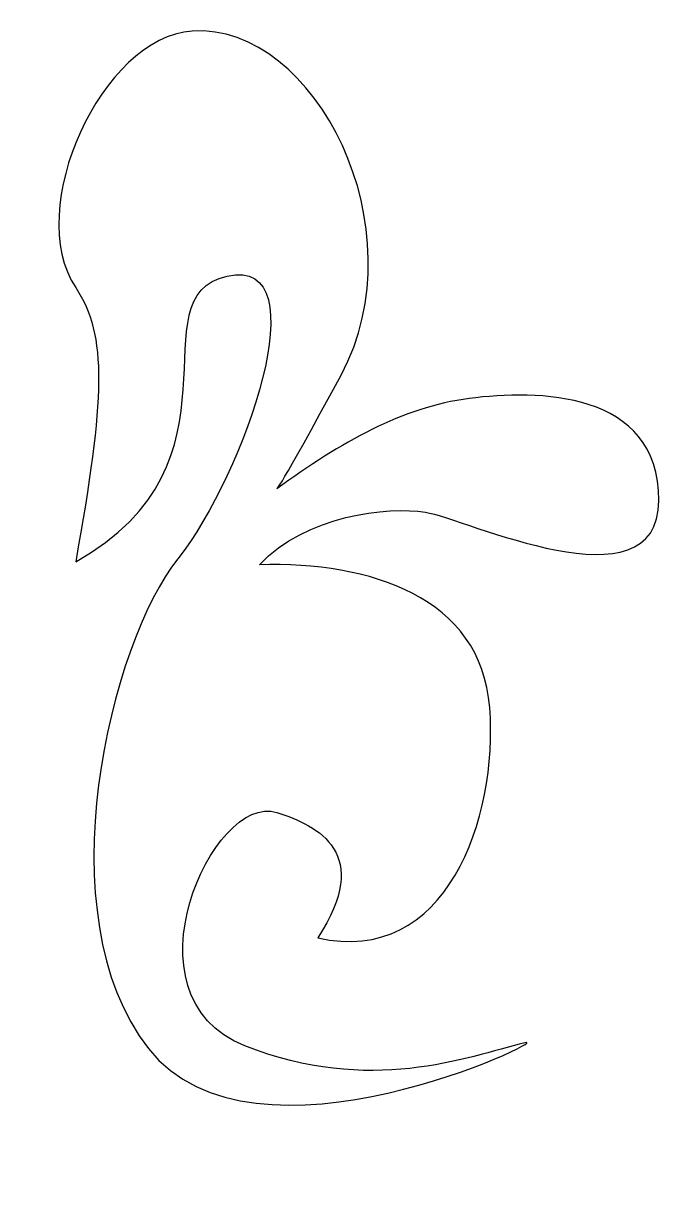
# Model space of a CAD drawing. Header units: centimetres. Extents: x -6.1 to 5.4, y -11.1 to 9.8.
import ezdxf

# ---------------------------------------------------------------- set-up
doc = ezdxf.new("R2010")
doc.units = ezdxf.units.CM
doc.header["$MEASUREMENT"] = 0
doc.layers.add('Camada 1', color=7, linetype='Continuous')

msp = doc.modelspace()

# ---------------------------------------------------------------- linework, layer by layer
at = {"layer": 'Camada 1'}
msp.add_open_spline([(2.99515, -8.57254), (3.56575, -8.42943), (-1.90046, -11.09931), (-3.79554, -8.67742), (-3.79554, -8.67742), (-5.69062, -6.25675), (-4.48028, -1.3605), (-3.26934, 0.1663), (-3.26934, 0.1663), (-2.05839, 1.69247), (-0.69013, 5.64056), (-2.37423, 5.27165), (-2.37423, 5.27165), (-4.05896, 4.90399), (-1.90046, 1.90343), (-5.112, 0.11323), (-5.112, 0.11323), (-4.58516, 3.06071), (-4.53645, 4.19887), (-5.112, 5.06192), (-5.112, 5.06192), (-6.05953, 6.4832), (-4.63821, 9.58862), (-3.00594, 9.6935), (-3.00594, 9.6935), (-0.78392, 9.83661), (1.10008, 6.11432), (-0.32124, 3.48267), (-0.32124, 3.48267), (-1.47361, 1.34947), (-1.47974, 1.42966), (-1.47974, 1.42966), (-1.47974, 1.42966), (-0.32124, 2.27109), (0.78422, 2.90278), (1.99458, 3.06071), (1.99458, 3.06071), (3.20553, 3.21864), (5.41644, 3.21864), (5.41644, 1.21868), (5.41644, 1.21868), (5.41644, -0.78128), (1.8897, 0.90282), (1.20496, 1.0077), (1.20496, 1.0077), (0.52083, 1.11382), (-0.95293, 0.95529), (-1.7956, 0.06015), (-1.7956, 0.06015), (0.20497, 0.1132), (2.20553, -0.51849), (2.36346, -2.51845), (2.36346, -2.51845), (2.52139, -4.51963), (1.57384, -7.20433), (-0.74259, -6.67749), (-0.74259, -6.67749), (0.2574, -5.15129), (-0.72716, -4.65287), (-1.47975, -4.41353), (-1.47975, -4.41353), (-2.63765, -4.04586), (-4.32238, -7.73053), (-2.05839, -8.62562), (-2.05839, -8.62562), (0.20496, -9.52009), (1.94153, -8.83535), (2.99515, -8.57254)], degree=3, knots=[0, 0, 0, 0, 0.05555556, 0.05555556, 0.05555556, 0.05555556, 0.11111111, 0.11111111, 0.11111111, 0.11111111, 0.16666667, 0.16666667, 0.16666667, 0.16666667, 0.22222222, 0.22222222, 0.22222222, 0.22222222, 0.27777778, 0.27777778, 0.27777778, 0.27777778, 0.33333333, 0.33333333, 0.33333333, 0.33333333, 0.38888889, 0.38888889, 0.38888889, 0.38888889, 0.44444444, 0.44444444, 0.44444444, 0.44444444, 0.5, 0.5, 0.5, 0.5, 0.55555556, 0.55555556, 0.55555556, 0.55555556, 0.61111111, 0.61111111, 0.61111111, 0.61111111, 0.66666667, 0.66666667, 0.66666667, 0.66666667, 0.72222222, 0.72222222, 0.72222222, 0.72222222, 0.77777778, 0.77777778, 0.77777778, 0.77777778, 0.83333333, 0.83333333, 0.83333333, 0.83333333, 0.88888889, 0.88888889, 0.88888889, 0.88888889, 1, 1, 1, 1], dxfattribs=at)

doc.saveas('drawing.dxf')
